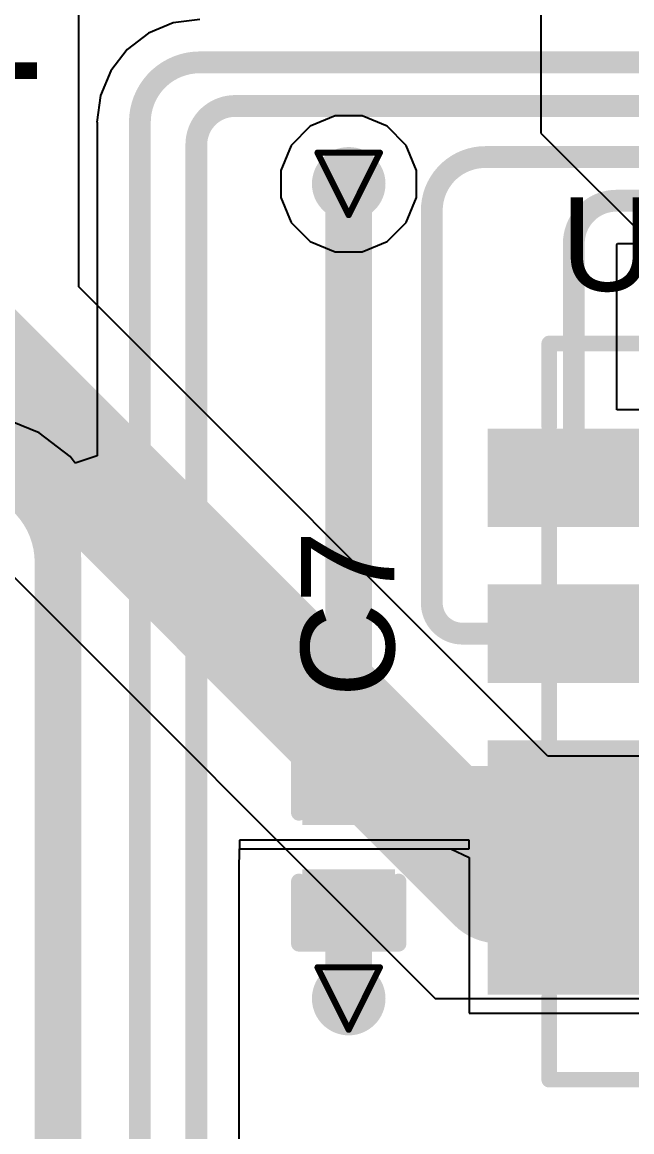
# Model space of a CAD drawing. Header units: inches. Extents: x 0 to 211, y 0 to 201.
# Drawn here: x 1.3235 to 1.5192, y 1.6723 to 2.0283 of the extents above; entities that cross this region are included whole.
import ezdxf

# ---------------------------------------------------------------- set-up
doc = ezdxf.new("R2010")
doc.units = ezdxf.units.IN
doc.header["$MEASUREMENT"] = 0
for name, color, linetype in [('Bottom Layer', 5, 'Continuous'), ('Drill Drawing', 1, 'Continuous'), ('Layer 1', 16, 'Continuous'), ('Layer 2', 76, 'Continuous'), ('Top Layer', 1, 'Continuous'), ('Top Overlay', 2, 'Continuous'), ('Top Paste', 8, 'Continuous'), ('Top Solder', 216, 'Continuous'), ('Via Holes', 16, 'Continuous')]:
    doc.layers.add(name, color=color, linetype=linetype)
doc.styles.add('Arial', font='', dxfattribs={"height": 0.2})
doc.styles.get('Arial').set_extended_font_data('Arial')

# ---------------------------------------------------------------- blocks, each defined once
blk = doc.blocks.new('WSON_8_EP_6_8__62')
at = {"layer": 'Top Layer'}
for points in [[(-0.12598, 0.08681), (-0.12598, 0.06319), (-0.17323, 0.06319), (-0.17323, 0.08681)], [(0.17323, 0.08681), (0.17323, 0.06319), (0.12598, 0.06319), (0.12598, 0.08681)], [(-0.06691, 0.08464), (0.06694, 0.08464), (0.06694, -0.08466), (-0.06691, -0.08466)], [(-0.12597, 0.03681), (-0.12597, 0.01319), (-0.17322, 0.01319), (-0.17322, 0.03681)], [(0.17323, 0.03681), (0.17323, 0.01319), (0.12598, 0.01319), (0.12598, 0.03681)], [(-0.12597, -0.01319), (-0.12597, -0.03681), (-0.17322, -0.03681), (-0.17322, -0.01319)], [(0.17323, -0.01319), (0.17323, -0.03681), (0.12598, -0.03681), (0.12598, -0.01319)], [(-0.12598, -0.06319), (-0.12598, -0.08681), (-0.17323, -0.08681), (-0.17323, -0.06319)], [(0.17323, -0.06319), (0.17323, -0.08681), (0.12598, -0.08681), (0.12598, -0.06319)]]:
    blk.add_hatch(color=1, dxfattribs=at).paths.add_polyline_path(points)
at = {"layer": 'Top Paste'}
for points in [[(-0.12598, 0.08681), (-0.12598, 0.06319), (-0.17323, 0.06319), (-0.17323, 0.08681)], [(0.17323, 0.08681), (0.17323, 0.06319), (0.12598, 0.06319), (0.12598, 0.08681)], [(-0.06691, 0.08464), (0.06694, 0.08464), (0.06694, -0.08466), (-0.06691, -0.08466)], [(-0.12597, 0.03681), (-0.12597, 0.01319), (-0.17322, 0.01319), (-0.17322, 0.03681)], [(0.17323, 0.03681), (0.17323, 0.01319), (0.12598, 0.01319), (0.12598, 0.03681)], [(-0.12597, -0.01319), (-0.12597, -0.03681), (-0.17322, -0.03681), (-0.17322, -0.01319)], [(0.17323, -0.01319), (0.17323, -0.03681), (0.12598, -0.03681), (0.12598, -0.01319)], [(-0.12598, -0.06319), (-0.12598, -0.08681), (-0.17323, -0.08681), (-0.17323, -0.06319)], [(0.17323, -0.06319), (0.17323, -0.08681), (0.12598, -0.08681), (0.12598, -0.06319)]]:
    blk.add_hatch(color=8, dxfattribs=at).paths.add_polyline_path(points)
at = {"layer": 'Top Solder'}
for points in [[(-0.12198, 0.09081), (-0.12198, 0.05919), (-0.17723, 0.05919), (-0.17723, 0.09081)], [(0.17723, 0.09081), (0.17723, 0.05919), (0.12198, 0.05919), (0.12198, 0.09081)], [(-0.07091, 0.08864), (0.07094, 0.08864), (0.07094, -0.08866), (-0.07091, -0.08866)], [(-0.12197, 0.04081), (-0.12197, 0.00919), (-0.17722, 0.00919), (-0.17722, 0.04081)], [(0.17723, 0.04081), (0.17723, 0.00919), (0.12198, 0.00919), (0.12198, 0.04081)], [(-0.12197, -0.00919), (-0.12197, -0.04081), (-0.17722, -0.04081), (-0.17722, -0.00919)], [(0.17723, -0.00919), (0.17723, -0.04081), (0.12198, -0.04081), (0.12198, -0.00919)], [(-0.12198, -0.05919), (-0.12198, -0.09081), (-0.17723, -0.09081), (-0.17723, -0.05919)], [(0.17723, -0.05919), (0.17723, -0.09081), (0.12198, -0.09081), (0.12198, -0.05919)]]:
    blk.add_hatch(color=216, dxfattribs=at).paths.add_polyline_path(points)
at = {"layer": 'Top Overlay'}
for points in [[(-0.15746, 0.1181, 0.005, 0.005, 0), (-0.15746, 0.09149, 0.005, 0.005, 0)], [(0.1575, 0.11811, 0.005, 0.005, 0), (-0.15746, 0.1181, 0.005, 0.005, 0)], [(0.1575, 0.11811, 0.005, 0.005, 0), (0.1575, 0.0915, 0.005, 0.005, 0)], [(-0.186, 0.082, 0.005, 0.005, 0), (-0.186, 0.072, 0.005, 0.005, 0)], [(-0.181, 0.077, 0.005, 0.005, 0), (-0.186, 0.082, 0.005, 0.005, 0)], [(-0.181, 0.077, 0.005, 0.005, 0), (-0.186, 0.072, 0.005, 0.005, 0)], [(-0.15746, 0.05968, 0.005, 0.005, 0), (-0.15746, 0.0411, 0.005, 0.005, 0)], [(0.1575, 0.0411, 0.005, 0.005, 0), (0.1575, 0.05969, 0.005, 0.005, 0)], [(-0.15746, 0.00929, 0.005, 0.005, 0), (-0.15746, -0.0093, 0.005, 0.005, 0)], [(0.1575, 0.00929, 0.005, 0.005, 0), (0.1575, -0.0093, 0.005, 0.005, 0)], [(-0.15746, -0.04111, 0.005, 0.005, 0), (-0.15746, -0.05969, 0.005, 0.005, 0)], [(0.1575, -0.04111, 0.005, 0.005, 0), (0.1575, -0.05969, 0.005, 0.005, 0)], [(-0.15746, -0.0915, 0.005, 0.005, 0), (-0.15746, -0.11811, 0.005, 0.005, 0)], [(0.1575, -0.0915, 0.005, 0.005, 0), (0.1575, -0.11811, 0.005, 0.005, 0)], [(-0.15207, -0.11811, 0.005, 0.005, 0), (-0.15746, -0.11811, 0.005, 0.005, 0)], [(0.1575, -0.11811, 0.005, 0.005, 0), (-0.15207, -0.11811, 0.005, 0.005, 0)]]:
    blk.add_lwpolyline(points, format="xyseb", dxfattribs=at)
for points in [[(-0.15871, 0.1181, 0.0025, 0.0025, 1), (-0.15621, 0.1181, 0.0025, 0.0025, 1)], [(-0.15871, 0.1181, 0.0025, 0.0025, 1), (-0.15621, 0.1181, 0.0025, 0.0025, 1)], [(0.15625, 0.11811, 0.0025, 0.0025, 1), (0.15875, 0.11811, 0.0025, 0.0025, 1)], [(0.15625, 0.11811, 0.0025, 0.0025, 1), (0.15875, 0.11811, 0.0025, 0.0025, 1)], [(-0.15871, 0.09149, 0.0025, 0.0025, 1), (-0.15621, 0.09149, 0.0025, 0.0025, 1)], [(0.15625, 0.0915, 0.0025, 0.0025, 1), (0.15875, 0.0915, 0.0025, 0.0025, 1)], [(-0.18725, 0.082, 0.0025, 0.0025, 1), (-0.18475, 0.082, 0.0025, 0.0025, 1)], [(-0.18725, 0.082, 0.0025, 0.0025, 1), (-0.18475, 0.082, 0.0025, 0.0025, 1)], [(-0.18225, 0.077, 0.0025, 0.0025, 1), (-0.17975, 0.077, 0.0025, 0.0025, 1)], [(-0.18225, 0.077, 0.0025, 0.0025, 1), (-0.17975, 0.077, 0.0025, 0.0025, 1)], [(-0.18725, 0.072, 0.0025, 0.0025, 1), (-0.18475, 0.072, 0.0025, 0.0025, 1)], [(-0.18725, 0.072, 0.0025, 0.0025, 1), (-0.18475, 0.072, 0.0025, 0.0025, 1)], [(-0.15871, 0.05968, 0.0025, 0.0025, 1), (-0.15621, 0.05968, 0.0025, 0.0025, 1)], [(0.15625, 0.05969, 0.0025, 0.0025, 1), (0.15875, 0.05969, 0.0025, 0.0025, 1)], [(-0.15871, 0.0411, 0.0025, 0.0025, 1), (-0.15621, 0.0411, 0.0025, 0.0025, 1)], [(0.15625, 0.0411, 0.0025, 0.0025, 1), (0.15875, 0.0411, 0.0025, 0.0025, 1)], [(-0.15871, 0.00929, 0.0025, 0.0025, 1), (-0.15621, 0.00929, 0.0025, 0.0025, 1)], [(0.15625, 0.00929, 0.0025, 0.0025, 1), (0.15875, 0.00929, 0.0025, 0.0025, 1)], [(-0.15871, -0.0093, 0.0025, 0.0025, 1), (-0.15621, -0.0093, 0.0025, 0.0025, 1)], [(0.15625, -0.0093, 0.0025, 0.0025, 1), (0.15875, -0.0093, 0.0025, 0.0025, 1)], [(-0.15871, -0.04111, 0.0025, 0.0025, 1), (-0.15621, -0.04111, 0.0025, 0.0025, 1)], [(0.15625, -0.04111, 0.0025, 0.0025, 1), (0.15875, -0.04111, 0.0025, 0.0025, 1)], [(-0.15871, -0.05969, 0.0025, 0.0025, 1), (-0.15621, -0.05969, 0.0025, 0.0025, 1)], [(0.15625, -0.05969, 0.0025, 0.0025, 1), (0.15875, -0.05969, 0.0025, 0.0025, 1)], [(-0.15871, -0.0915, 0.0025, 0.0025, 1), (-0.15621, -0.0915, 0.0025, 0.0025, 1)], [(0.15625, -0.0915, 0.0025, 0.0025, 1), (0.15875, -0.0915, 0.0025, 0.0025, 1)], [(-0.15871, -0.11811, 0.0025, 0.0025, 1), (-0.15621, -0.11811, 0.0025, 0.0025, 1)], [(-0.15871, -0.11811, 0.0025, 0.0025, 1), (-0.15621, -0.11811, 0.0025, 0.0025, 1)], [(-0.15332, -0.11811, 0.0025, 0.0025, 1), (-0.15082, -0.11811, 0.0025, 0.0025, 1)], [(-0.15332, -0.11811, 0.0025, 0.0025, 1), (-0.15082, -0.11811, 0.0025, 0.0025, 1)], [(0.15625, -0.11811, 0.0025, 0.0025, 1), (0.15875, -0.11811, 0.0025, 0.0025, 1)], [(0.15625, -0.11811, 0.0025, 0.0025, 1), (0.15875, -0.11811, 0.0025, 0.0025, 1)]]:
    blk.add_lwpolyline(points, format="xyseb", close=True, dxfattribs=at)
blk = doc.blocks.new('C___0402_378')
at = {"layer": 'Top Layer'}
for points in [[(-0.0275, -0.0125), (-0.0275, 0.0125), (-0.0095, 0.0125), (-0.0095, -0.0125)], [(0.0095, -0.0125), (0.0095, 0.0125), (0.0275, 0.0125), (0.0275, -0.0125)]]:
    blk.add_hatch(color=1, dxfattribs=at).paths.add_polyline_path(points)
at = {"layer": 'Top Paste'}
for points in [[(-0.0275, -0.0125), (-0.0275, 0.0125), (-0.0095, 0.0125), (-0.0095, -0.0125)], [(0.0095, -0.0125), (0.0095, 0.0125), (0.0275, 0.0125), (0.0275, -0.0125)]]:
    blk.add_hatch(color=8, dxfattribs=at).paths.add_polyline_path(points)
at = {"layer": 'Top Solder'}
for points in [[(-0.02986, -0.01486), (-0.02986, 0.01486), (-0.00714, 0.01486), (-0.00714, -0.01486)], [(0.00714, -0.01486), (0.00714, 0.01486), (0.02986, 0.01486), (0.02986, -0.01486)]]:
    blk.add_hatch(color=216, dxfattribs=at).paths.add_polyline_path(points)
at = {"layer": 'Top Overlay'}
for points in [[(-0.031, 0.016, 0.005, 0.005, 0), (-0.031, -0.016, 0.005, 0.005, 0)], [(-0.031, 0.016, 0.005, 0.005, 0), (-0.011, 0.016, 0.005, 0.005, 0)], [(0.011, 0.016, 0.005, 0.005, 0), (0.031, 0.016, 0.005, 0.005, 0)], [(0.031, 0.016, 0.005, 0.005, 0), (0.031, -0.016, 0.005, 0.005, 0)], [(-0.031, -0.016, 0.005, 0.005, 0), (-0.011, -0.016, 0.005, 0.005, 0)], [(0.011, -0.016, 0.005, 0.005, 0), (0.031, -0.016, 0.005, 0.005, 0)]]:
    blk.add_lwpolyline(points, format="xyseb", dxfattribs=at)
for points in [[(-0.03225, 0.016, 0.0025, 0.0025, 1), (-0.02975, 0.016, 0.0025, 0.0025, 1)], [(-0.03225, 0.016, 0.0025, 0.0025, 1), (-0.02975, 0.016, 0.0025, 0.0025, 1)], [(-0.01225, 0.016, 0.0025, 0.0025, 1), (-0.00975, 0.016, 0.0025, 0.0025, 1)], [(0.00975, 0.016, 0.0025, 0.0025, 1), (0.01225, 0.016, 0.0025, 0.0025, 1)], [(0.02975, 0.016, 0.0025, 0.0025, 1), (0.03225, 0.016, 0.0025, 0.0025, 1)], [(0.02975, 0.016, 0.0025, 0.0025, 1), (0.03225, 0.016, 0.0025, 0.0025, 1)], [(-0.03225, -0.016, 0.0025, 0.0025, 1), (-0.02975, -0.016, 0.0025, 0.0025, 1)], [(-0.03225, -0.016, 0.0025, 0.0025, 1), (-0.02975, -0.016, 0.0025, 0.0025, 1)], [(-0.01225, -0.016, 0.0025, 0.0025, 1), (-0.00975, -0.016, 0.0025, 0.0025, 1)], [(0.00975, -0.016, 0.0025, 0.0025, 1), (0.01225, -0.016, 0.0025, 0.0025, 1)], [(0.02975, -0.016, 0.0025, 0.0025, 1), (0.03225, -0.016, 0.0025, 0.0025, 1)], [(0.02975, -0.016, 0.0025, 0.0025, 1), (0.03225, -0.016, 0.0025, 0.0025, 1)]]:
    blk.add_lwpolyline(points, format="xyseb", close=True, dxfattribs=at)

msp = doc.modelspace()

# ---------------------------------------------------------------- hatches: boundary and pattern name
at = {"layer": 'Bottom Layer'}
h = msp.add_hatch(color=5, dxfattribs=at)
edge = h.paths.add_edge_path()
edge.add_arc((1.42832, 1.9764), 0.01181, 0, 360)
h = msp.add_hatch(color=5, dxfattribs=at)
edge = h.paths.add_edge_path()
edge.add_arc((1.42832, 1.71502), 0.01181, 0, 360)
at = {"layer": 'Layer 1'}
h = msp.add_hatch(color=16, dxfattribs=at)
edge = h.paths.add_edge_path()
edge.add_arc((1.42832, 1.9764), 0.01181, 0, 360)
h = msp.add_hatch(color=16, dxfattribs=at)
edge = h.paths.add_edge_path()
edge.add_arc((1.42832, 1.71502), 0.01181, 0, 360)
at = {"layer": 'Layer 2'}
h = msp.add_hatch(color=76, dxfattribs=at)
edge = h.paths.add_edge_path()
edge.add_arc((1.42832, 1.9764), 0.01181, 0, 360)
h = msp.add_hatch(color=76, dxfattribs=at)
edge = h.paths.add_edge_path()
edge.add_arc((1.42832, 1.71502), 0.01181, 0, 360)
at = {"layer": 'Top Layer'}
h = msp.add_hatch(color=1, dxfattribs=at)
edge = h.paths.add_edge_path()
edge.add_arc((1.42832, 1.9764), 0.01181, 0, 360)
h = msp.add_hatch(color=1, dxfattribs=at)
edge = h.paths.add_edge_path()
edge.add_arc((1.42832, 1.71502), 0.01181, 0, 360)
at = {"layer": 'Top Overlay'}
h = msp.add_hatch(color=2, dxfattribs=at)
edge = h.paths.add_edge_path()
edge.add_arc((1.48321, 1.88962), 0.00113, 90, 180)
edge.add_line((1.48209, 1.88962), (1.48209, 1.87455))
edge.add_arc((1.48321, 1.87455), 0.00113, 180, 270)
edge.add_line((1.48321, 1.87343), (1.51797, 1.87343))
edge.add_arc((1.51797, 1.87455), 0.00113, 270, 360)
edge.add_line((1.51909, 1.87455), (1.51909, 1.88962))
edge.add_arc((1.51797, 1.88962), 0.00113, 0, 90)
edge.add_line((1.51797, 1.89075), (1.48321, 1.89075))
at = {"layer": 'Via Holes'}
h = msp.add_hatch(color=7, dxfattribs=at)
edge = h.paths.add_edge_path()
edge.add_arc((1.42832, 1.9764), 0.00591, 0, 360)
h = msp.add_hatch(color=7, dxfattribs=at)
edge = h.paths.add_edge_path()
edge.add_arc((1.42832, 1.71502), 0.00591, 0, 360)

# ---------------------------------------------------------------- linework, layer by layer
at = {"layer": 'Bottom Layer'}
for p, q in [((1.42398, 1.99821), (1.41596, 1.99489)), ((1.43266, 1.99821), (1.42398, 1.99821)), ((1.44067, 1.99489), (1.43266, 1.99821)), ((1.41596, 1.99489), (1.40983, 1.98876)), ((1.44681, 1.98876), (1.44067, 1.99489)), ((1.40983, 1.98876), (1.40651, 1.98074)), ((1.45013, 1.98074), (1.44681, 1.98876)), ((1.40651, 1.98074), (1.40651, 1.97206)), ((1.45013, 1.97206), (1.45013, 1.98074)), ((1.40651, 1.97206), (1.40983, 1.96405)), ((1.44681, 1.96405), (1.45013, 1.97206)), ((1.40983, 1.96405), (1.41596, 1.95791)), ((1.44067, 1.95791), (1.44681, 1.96405)), ((1.41596, 1.95791), (1.42398, 1.95459)), ((1.42398, 1.95459), (1.43266, 1.95459)), ((1.43266, 1.95459), (1.44067, 1.95791))]:
    msp.add_line(p, q, dxfattribs=at)
at = {"layer": 'Drill Drawing'}
for points in [[(1.41832, 1.9864, 0.002, 0.002, 0), (1.43832, 1.9864, 0.002, 0.002, 0)], [(1.41832, 1.9864, 0.002, 0.002, 0), (1.42832, 1.9664, 0.002, 0.002, 0)], [(1.42832, 1.9664, 0.002, 0.002, 0), (1.43832, 1.9864, 0.002, 0.002, 0)], [(1.41832, 1.72502, 0.002, 0.002, 0), (1.43832, 1.72502, 0.002, 0.002, 0)], [(1.41832, 1.72502, 0.002, 0.002, 0), (1.42832, 1.70502, 0.002, 0.002, 0)], [(1.42832, 1.70502, 0.002, 0.002, 0), (1.43832, 1.72502, 0.002, 0.002, 0)]]:
    msp.add_lwpolyline(points, format="xyseb", dxfattribs=at)
for points in [[(1.41782, 1.9864, 0.001, 0.001, 1), (1.41882, 1.9864, 0.001, 0.001, 1)], [(1.41782, 1.9864, 0.001, 0.001, 1), (1.41882, 1.9864, 0.001, 0.001, 1)], [(1.43782, 1.9864, 0.001, 0.001, 1), (1.43882, 1.9864, 0.001, 0.001, 1)], [(1.43782, 1.9864, 0.001, 0.001, 1), (1.43882, 1.9864, 0.001, 0.001, 1)], [(1.42782, 1.9664, 0.001, 0.001, 1), (1.42882, 1.9664, 0.001, 0.001, 1)], [(1.42782, 1.9664, 0.001, 0.001, 1), (1.42882, 1.9664, 0.001, 0.001, 1)], [(1.41782, 1.72502, 0.001, 0.001, 1), (1.41882, 1.72502, 0.001, 0.001, 1)], [(1.41782, 1.72502, 0.001, 0.001, 1), (1.41882, 1.72502, 0.001, 0.001, 1)], [(1.43782, 1.72502, 0.001, 0.001, 1), (1.43882, 1.72502, 0.001, 0.001, 1)], [(1.43782, 1.72502, 0.001, 0.001, 1), (1.43882, 1.72502, 0.001, 0.001, 1)], [(1.42782, 1.70502, 0.001, 0.001, 1), (1.42882, 1.70502, 0.001, 0.001, 1)], [(1.42782, 1.70502, 0.001, 0.001, 1), (1.42882, 1.70502, 0.001, 0.001, 1)]]:
    msp.add_lwpolyline(points, format="xyseb", close=True, dxfattribs=at)
at = {"layer": 'Layer 1'}
for p, q in [((1.42398, 1.99821), (1.41596, 1.99489)), ((1.43266, 1.99821), (1.42398, 1.99821)), ((1.44067, 1.99489), (1.43266, 1.99821)), ((1.41596, 1.99489), (1.40983, 1.98876)), ((1.44681, 1.98876), (1.44067, 1.99489)), ((1.40983, 1.98876), (1.40651, 1.98074)), ((1.45013, 1.98074), (1.44681, 1.98876)), ((1.40651, 1.98074), (1.40651, 1.97206)), ((1.45013, 1.97206), (1.45013, 1.98074)), ((1.40651, 1.97206), (1.40983, 1.96405)), ((1.44681, 1.96405), (1.45013, 1.97206)), ((1.40983, 1.96405), (1.41596, 1.95791)), ((1.44067, 1.95791), (1.44681, 1.96405)), ((1.41596, 1.95791), (1.42398, 1.95459)), ((1.42398, 1.95459), (1.43266, 1.95459)), ((1.43266, 1.95459), (1.44067, 1.95791))]:
    msp.add_line(p, q, dxfattribs=at)
at = {"layer": 'Layer 2'}
for p, q in [((1.49, 3.183), (1.49, 1.99269)), ((1.34166, 1.94334), (1.34166, 3.06136)), ((1.49, 1.99269), (1.58069, 1.902)), ((1.4922, 1.7928), (1.34166, 1.94334)), ((1.251, 1.92012), (1.4561, 1.71502)), ((1.86261, 1.7928), (1.4922, 1.7928)), ((1.4561, 1.71502), (2.30384, 1.71502))]:
    msp.add_line(p, q, dxfattribs=at)
for points in [[(1.29947, 1.9296, 0.04, 0.04, 0), (1.47633, 1.75274, 0.04, 0.04, 0)], [(1.47633, 1.75274, 0.04, 0.04, 0), (2.29004, 1.75274, 0.04, 0.04, 0)]]:
    msp.add_lwpolyline(points, format="xyseb", dxfattribs=at)
msp.add_lwpolyline([(1.46633, 1.75274, 0.02, 0.02, 1), (1.48633, 1.75274, 0.02, 0.02, 1)], format="xyseb", close=True, dxfattribs=at)
msp.add_lwpolyline([(1.46633, 1.75274, 0.02, 0.02, 1), (1.48633, 1.75274, 0.02, 0.02, 1)], format="xyseb", close=True, dxfattribs=at)
at = {"layer": 'Top Layer'}
for p, q in [((1.37195, 2.02805), (1.36399, 2.02475)), ((1.38049, 2.02917), (1.37195, 2.02805)), ((1.36399, 2.02475), (1.35716, 2.01951)), ((1.35716, 2.01951), (1.35191, 2.01268)), ((1.35191, 2.01268), (1.34862, 2.00472)), ((1.34862, 2.00472), (1.34749, 1.99618)), ((1.34749, 1.99618), (1.34751, 1.99618)), ((1.34751, 1.99618), (1.34751, 1.88913)), ((1.51435, 1.957), (1.51452, 1.95707)), ((1.51435, 1.9039), (1.51435, 1.957)), ((1.51452, 1.95707), (1.51459, 1.95724)), ((1.51459, 1.95724), (1.86868, 1.95724)), ((1.32896, 1.89649), (1.3174, 1.90128)), ((1.53421, 1.9039), (1.51435, 1.9039)), ((1.33888, 1.88888), (1.32896, 1.89649)), ((1.34051, 1.88675), (1.33888, 1.88888)), ((1.34751, 1.88913), (1.34051, 1.88675)), ((1.39324, 1.76587), (1.39324, 1.76309)), ((1.46697, 1.76587), (1.39324, 1.76587)), ((1.46697, 1.76309), (1.46697, 1.76587)), ((1.39317, 1.75612), (1.39324, 1.76309)), ((1.39324, 1.76309), (1.46697, 1.76309)), ((1.39324, 1.76309), (1.41167, 1.76309)), ((1.41167, 1.76309), (1.46113, 1.76309)), ((1.46113, 1.76309), (1.46697, 1.76028)), ((1.46697, 1.76028), (1.46697, 1.7539)), ((1.39317, 1.35469), (1.39317, 1.75612)), ((1.46697, 1.7539), (1.46697, 1.7539)), ((1.46697, 1.7539), (1.46697, 1.71028)), ((1.46697, 1.71028), (1.53421, 1.71028))]:
    msp.add_line(p, q, dxfattribs=at)
for points in [[(1.36127, 1.99618, 0.007, 0.007, -0.414214), (1.38049, 2.01539, 0.007, 0.007, 0)], [(1.38049, 2.01539, 0.007, 0.007, 0), (1.80687, 2.01539, 0.007, 0.007, 0)], [(1.3794, 1.98897, 0.007, 0.007, -0.414214), (1.39183, 2.00139, 0.007, 0.007, 0)], [(1.39183, 2.00139, 0.007, 0.007, 0), (1.81513, 2.00139, 0.007, 0.007, 0)], [(1.36127, 1.40517, 0.007, 0.007, 0), (1.36127, 1.99618, 0.007, 0.007, 0)], [(1.3794, 1.35469, 0.007, 0.007, 0), (1.3794, 1.98897, 0.007, 0.007, 0)], [(1.45499, 1.96785, 0.007, 0.007, -0.414214), (1.47214, 1.985, 0.007, 0.007, 0)], [(1.47214, 1.985, 0.007, 0.007, 0), (1.88784, 1.985, 0.007, 0.007, 0)], [(1.42832, 1.78209, 0.015, 0.015, 0), (1.42832, 1.9764, 0.015, 0.015, 0)], [(1.50059, 1.95729, 0.007, 0.007, -0.414214), (1.5143, 1.971, 0.007, 0.007, 0)], [(1.5143, 1.971, 0.007, 0.007, 0), (1.91837, 1.971, 0.007, 0.007, 0)], [(1.45499, 1.84195, 0.007, 0.007, 0), (1.45499, 1.96785, 0.007, 0.007, 0)], [(1.50059, 1.88209, 0.007, 0.007, 0), (1.50059, 1.95729, 0.007, 0.007, 0)], [(1.305, 1.885, 0.015, 0.015, -0.414214), (1.335, 1.855, 0.015, 0.015, 0)], [(1.335, 1.5514, 0.015, 0.015, 0), (1.335, 1.855, 0.015, 0.015, 0)], [(1.46485, 1.83209, 0.007, 0.007, -0.414214), (1.45499, 1.84195, 0.007, 0.007, 0)], [(1.46485, 1.83209, 0.007, 0.007, 0), (1.50059, 1.83209, 0.007, 0.007, 0)], [(1.437, 1.78359, 0.015, 0.015, 0), (1.4385, 1.78209, 0.015, 0.015, 0)], [(1.50059, 1.73209, 0.02, 0.02, 0), (1.50059, 1.78209, 0.02, 0.02, 0)], [(1.4385, 1.78209, 0.015, 0.015, 0), (1.50059, 1.78209, 0.015, 0.015, 0)], [(1.42832, 1.71502, 0.015, 0.015, 0), (1.42832, 1.74509, 0.015, 0.015, 0)]]:
    msp.add_lwpolyline(points, format="xyseb", dxfattribs=at)
for points in [[(1.37874, 2.01539, 0.0035, 0.0035, 1), (1.38224, 2.01539, 0.0035, 0.0035, 1)], [(1.37874, 2.01539, 0.0035, 0.0035, 1), (1.38224, 2.01539, 0.0035, 0.0035, 1)], [(1.39008, 2.00139, 0.0035, 0.0035, 1), (1.39358, 2.00139, 0.0035, 0.0035, 1)], [(1.39008, 2.00139, 0.0035, 0.0035, 1), (1.39358, 2.00139, 0.0035, 0.0035, 1)], [(1.35952, 1.99618, 0.0035, 0.0035, 1), (1.36302, 1.99618, 0.0035, 0.0035, 1)], [(1.35952, 1.99618, 0.0035, 0.0035, 1), (1.36302, 1.99618, 0.0035, 0.0035, 1)], [(1.37765, 1.98897, 0.0035, 0.0035, 1), (1.38115, 1.98897, 0.0035, 0.0035, 1)], [(1.37765, 1.98897, 0.0035, 0.0035, 1), (1.38115, 1.98897, 0.0035, 0.0035, 1)], [(1.47039, 1.985, 0.0035, 0.0035, 1), (1.47389, 1.985, 0.0035, 0.0035, 1)], [(1.47039, 1.985, 0.0035, 0.0035, 1), (1.47389, 1.985, 0.0035, 0.0035, 1)], [(1.42457, 1.9764, 0.0075, 0.0075, 1), (1.43207, 1.9764, 0.0075, 0.0075, 1)], [(1.51255, 1.971, 0.0035, 0.0035, 1), (1.51605, 1.971, 0.0035, 0.0035, 1)], [(1.51255, 1.971, 0.0035, 0.0035, 1), (1.51605, 1.971, 0.0035, 0.0035, 1)], [(1.45324, 1.96785, 0.0035, 0.0035, 1), (1.45674, 1.96785, 0.0035, 0.0035, 1)], [(1.45324, 1.96785, 0.0035, 0.0035, 1), (1.45674, 1.96785, 0.0035, 0.0035, 1)], [(1.49884, 1.95729, 0.0035, 0.0035, 1), (1.50234, 1.95729, 0.0035, 0.0035, 1)], [(1.49884, 1.95729, 0.0035, 0.0035, 1), (1.50234, 1.95729, 0.0035, 0.0035, 1)], [(1.49884, 1.88209, 0.0035, 0.0035, 1), (1.50234, 1.88209, 0.0035, 0.0035, 1)], [(1.33125, 1.855, 0.0075, 0.0075, 1), (1.33875, 1.855, 0.0075, 0.0075, 1)], [(1.33125, 1.855, 0.0075, 0.0075, 1), (1.33875, 1.855, 0.0075, 0.0075, 1)], [(1.45324, 1.84195, 0.0035, 0.0035, 1), (1.45674, 1.84195, 0.0035, 0.0035, 1)], [(1.45324, 1.84195, 0.0035, 0.0035, 1), (1.45674, 1.84195, 0.0035, 0.0035, 1)], [(1.4631, 1.83209, 0.0035, 0.0035, 1), (1.4666, 1.83209, 0.0035, 0.0035, 1)], [(1.4631, 1.83209, 0.0035, 0.0035, 1), (1.4666, 1.83209, 0.0035, 0.0035, 1)], [(1.49884, 1.83209, 0.0035, 0.0035, 1), (1.50234, 1.83209, 0.0035, 0.0035, 1)], [(1.43325, 1.78359, 0.0075, 0.0075, 1), (1.44075, 1.78359, 0.0075, 0.0075, 1)], [(1.49559, 1.78209, 0.01, 0.01, 1), (1.50559, 1.78209, 0.01, 0.01, 1)], [(1.42457, 1.78209, 0.0075, 0.0075, 1), (1.43207, 1.78209, 0.0075, 0.0075, 1)], [(1.43475, 1.78209, 0.0075, 0.0075, 1), (1.44225, 1.78209, 0.0075, 0.0075, 1)], [(1.43475, 1.78209, 0.0075, 0.0075, 1), (1.44225, 1.78209, 0.0075, 0.0075, 1)], [(1.49684, 1.78209, 0.0075, 0.0075, 1), (1.50434, 1.78209, 0.0075, 0.0075, 1)], [(1.42457, 1.74509, 0.0075, 0.0075, 1), (1.43207, 1.74509, 0.0075, 0.0075, 1)], [(1.49559, 1.73209, 0.01, 0.01, 1), (1.50559, 1.73209, 0.01, 0.01, 1)], [(1.42457, 1.71502, 0.0075, 0.0075, 1), (1.43207, 1.71502, 0.0075, 0.0075, 1)]]:
    msp.add_lwpolyline(points, format="xyseb", close=True, dxfattribs=at)

# ---------------------------------------------------------------- block references
for name, p, rotation in [('WSON_8_EP_6_8__62', (1.65019, 1.80709), 180), ('C___0402_378', (1.42832, 1.76359), 90)]:
    msp.add_blockref(name, p, dxfattribs=dict(rotation=rotation))

# ---------------------------------------------------------------- texts
at = {"layer": 'Top Overlay', "style": 'Arial'}
for s, height, p in [('OFP_MSM_V1.6.1', 0.05, (0.74551, 2.01001)), ('U2', 0.03, (1.49637, 1.94206))]:
    msp.add_text(s, height=height, dxfattribs=at).set_placement(p)
msp.add_text('C7', height=0.03, rotation=90, dxfattribs=at).set_placement((1.44297, 1.81159))

doc.saveas('drawing.dxf')
